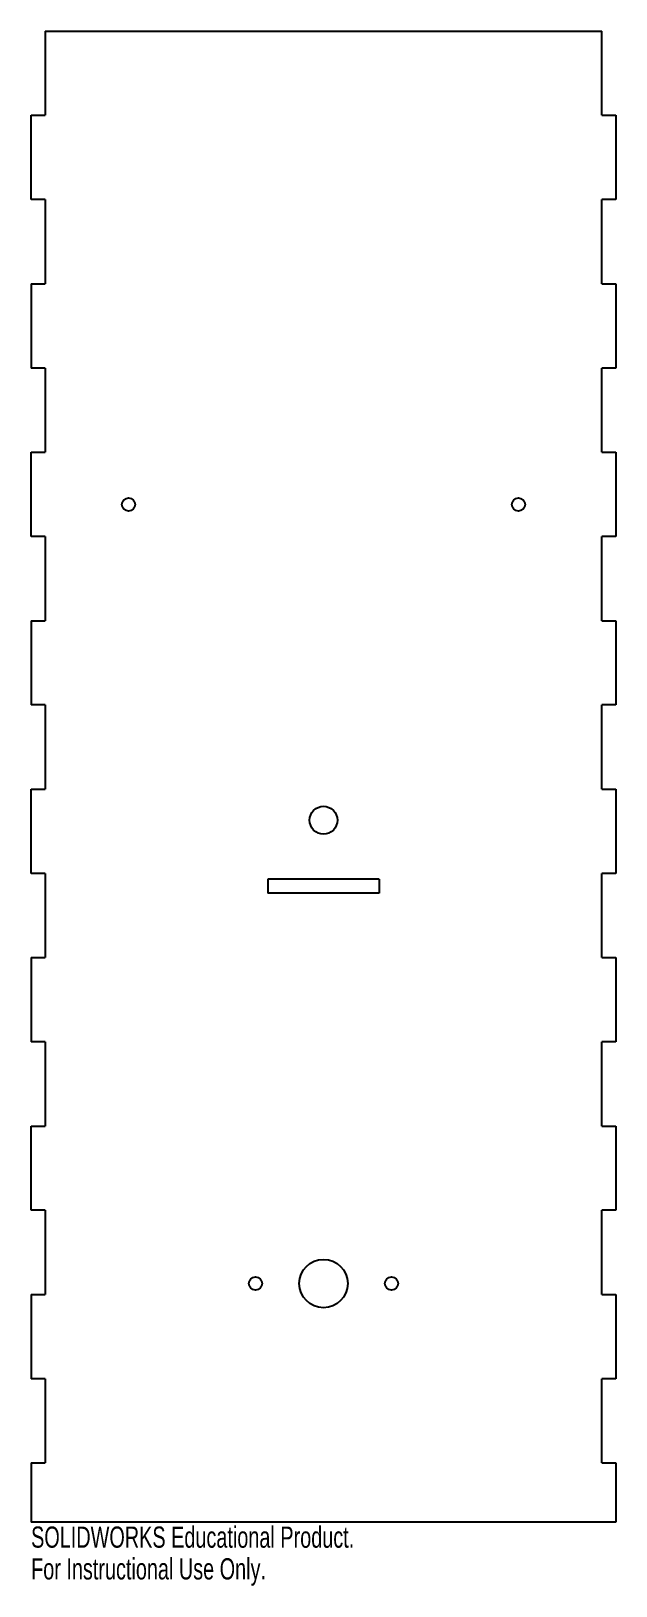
# Model space of a CAD drawing. Header units: inches. Extents: x -2.6 to 2.6, y 1.2 to 15.1.
import ezdxf

# ---------------------------------------------------------------- set-up
doc = ezdxf.new("R2010")
doc.units = ezdxf.units.IN
doc.header["$MEASUREMENT"] = 0
doc.styles.add('SLDTEXTSTYLE0', font='TXT', dxfattribs={"width": 0.7})

msp = doc.modelspace()

# ---------------------------------------------------------------- linework, layer by layer
at = {"color": 7, "linetype": 'Continuous', "lineweight": 25}
for p, q in [((-2.5, 15.125), (-2.5, 14.369)), ((-2.5, 15.125), (2.5, 15.125)), ((2.5, 14.369), (2.5, 15.125)), ((-2.625, 13.613), (-2.625, 14.369)), ((-2.625, 14.369), (-2.5, 14.369)), ((2.5, 14.369), (2.625, 14.369)), ((2.625, 14.369), (2.625, 13.613)), ((-2.5, 13.613), (-2.625, 13.613)), ((-2.5, 13.613), (-2.5, 12.856)), ((2.625, 13.613), (2.5, 13.613)), ((2.5, 12.856), (2.5, 13.613)), ((-2.625, 12.856), (-2.625, 12.1)), ((-2.625, 12.856), (-2.5, 12.856)), ((2.5, 12.856), (2.625, 12.856)), ((2.625, 12.856), (2.625, 12.1)), ((-2.5, 12.1), (-2.625, 12.1)), ((-2.5, 12.1), (-2.5, 11.344)), ((2.625, 12.1), (2.5, 12.1)), ((2.5, 11.344), (2.5, 12.1)), ((-2.625, 10.588), (-2.625, 11.344)), ((-2.625, 11.344), (-2.5, 11.344)), ((2.5, 11.344), (2.625, 11.344)), ((2.625, 11.344), (2.625, 10.588)), ((-2.5, 10.588), (-2.625, 10.588)), ((-2.5, 10.588), (-2.5, 9.831)), ((2.5, 9.831), (2.5, 10.588)), ((2.625, 10.588), (2.5, 10.588)), ((-2.625, 9.831), (-2.625, 9.075)), ((-2.625, 9.831), (-2.5, 9.831)), ((2.5, 9.831), (2.625, 9.831)), ((2.625, 9.831), (2.625, 9.075)), ((-2.5, 9.075), (-2.625, 9.075)), ((-2.5, 9.075), (-2.5, 8.319)), ((2.625, 9.075), (2.5, 9.075)), ((2.5, 8.319), (2.5, 9.075)), ((-2.625, 7.562), (-2.625, 8.319)), ((-2.625, 8.319), (-2.5, 8.319)), ((2.5, 8.319), (2.625, 8.319)), ((2.625, 8.319), (2.625, 7.562)), ((-2.5, 7.562), (-2.625, 7.562)), ((-2.5, 7.562), (-2.5, 6.806)), ((2.625, 7.562), (2.5, 7.562)), ((2.5, 6.806), (2.5, 7.562)), ((0.5, 7.51), (-0.5, 7.51)), ((-0.5, 7.51), (-0.5, 7.385)), ((0.5, 7.51), (0.5, 7.385)), ((0.5, 7.385), (-0.5, 7.385)), ((-2.625, 6.806), (-2.625, 6.05)), ((-2.625, 6.806), (-2.5, 6.806)), ((2.5, 6.806), (2.625, 6.806)), ((2.625, 6.806), (2.625, 6.05)), ((-2.5, 6.05), (-2.625, 6.05)), ((-2.5, 6.05), (-2.5, 5.294)), ((2.625, 6.05), (2.5, 6.05)), ((2.5, 5.294), (2.5, 6.05)), ((-2.625, 4.537), (-2.625, 5.294)), ((-2.625, 5.294), (-2.5, 5.294)), ((2.5, 5.294), (2.625, 5.294)), ((2.625, 5.294), (2.625, 4.537)), ((-2.5, 4.537), (-2.625, 4.537)), ((-2.5, 4.537), (-2.5, 3.781)), ((2.625, 4.537), (2.5, 4.537)), ((2.5, 3.781), (2.5, 4.537)), ((-2.625, 3.781), (-2.625, 3.025)), ((-2.625, 3.781), (-2.5, 3.781)), ((2.5, 3.781), (2.625, 3.781)), ((2.625, 3.781), (2.625, 3.025)), ((-2.5, 3.025), (-2.625, 3.025)), ((-2.5, 3.025), (-2.5, 2.269)), ((2.625, 3.025), (2.5, 3.025)), ((2.5, 2.269), (2.5, 3.025)), ((-2.625, 2.269), (-2.625, 1.738)), ((-2.625, 2.269), (-2.5, 2.269)), ((2.5, 2.269), (2.625, 2.269)), ((2.625, 2.269), (2.625, 1.738)), ((2.625, 1.738), (-2.625, 1.738))]:
    msp.add_line(p, q, dxfattribs=at)
for centre, radius in [((-1.75, 10.875), 0.0591), ((1.75, 10.875), 0.0591), ((0, 8.04), 0.125), ((0, 3.88), 0.217), ((-0.61, 3.88), 0.0591), ((0.61, 3.88), 0.0591)]:
    msp.add_circle(centre, radius, dxfattribs=at)

# ---------------------------------------------------------------- texts
at = {"color": 7, "linetype": 'Continuous', "char_height": 0.1903, "attachment_point": 1, "style": 'SLDTEXTSTYLE0'}
for s, insert in [('SOLIDWORKS Educational Product.', (-2.625, 1.698)), ('For Instructional Use Only.', (-2.625, 1.413))]:
    msp.add_mtext(s, dxfattribs=dict(at, insert=insert))

doc.saveas('drawing.dxf')
